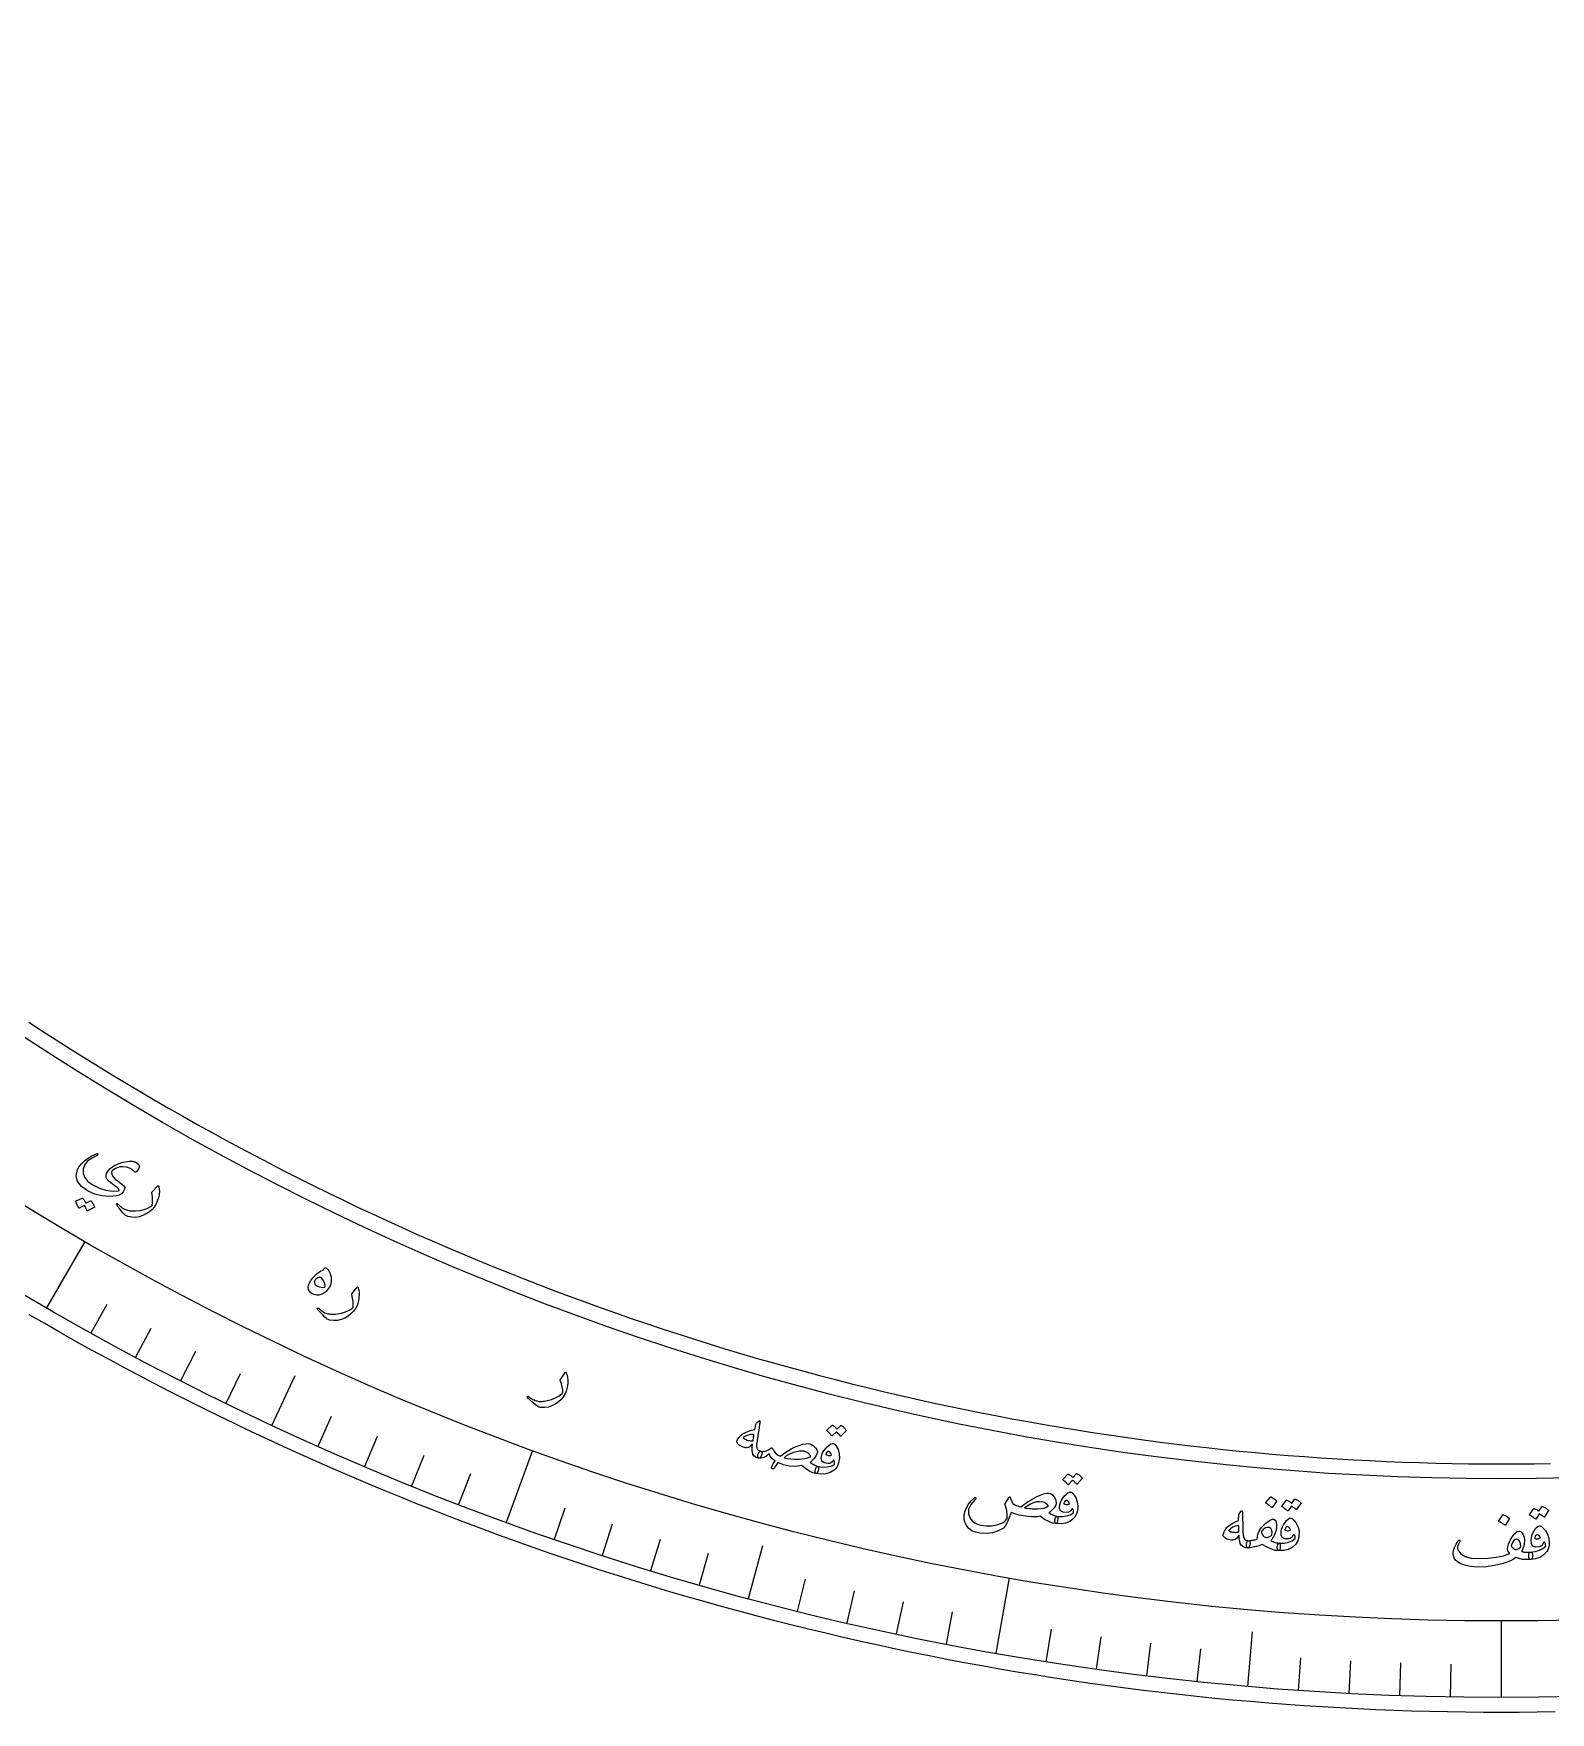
# Model space of a CAD drawing. Header units: millimetres. Extents: x -92 to 92, y -92 to 118.
# Drawn here: x -45.9 to 1.5, y -91.5 to -39 of the extents above; entities that cross this region are included whole.
import ezdxf

# ---------------------------------------------------------------- set-up
doc = ezdxf.new("R2010")
doc.units = ezdxf.units.MM
for name, color, linetype in [('CUT_INNER', 6, 'Continuous'), ('CUT_OUTER', 1, 'Continuous'), ('ENGRAVE', 7, 'Continuous'), ('ENGRAVE_FINE', 8, 'Continuous'), ('TEXT', 5, 'Continuous')]:
    doc.layers.add(name, color=color, linetype=linetype)

msp = doc.modelspace()

# ---------------------------------------------------------------- linework, layer by layer
at = {"layer": 'CUT_INNER'}
msp.add_lwpolyline([(-46.0857, -69.8968), (-45.656, -70.1783), (-45.2245, -70.4571), (-44.7913, -70.7333), (-44.3565, -71.0068), (-43.92, -71.2776), (-43.4818, -71.5457), (-43.042, -71.8112), (-42.6005, -72.0739), (-42.1575, -72.334), (-41.7129, -72.5913), (-41.2667, -72.8459), (-40.8189, -73.0977), (-40.3696, -73.3468), (-39.9188, -73.5931), (-39.4665, -73.8367), (-39.0127, -74.0774), (-38.5575, -74.3154), (-38.1007, -74.5506), (-37.6426, -74.783), (-37.183, -75.0125), (-36.722, -75.2393), (-36.2597, -75.4632), (-35.796, -75.6842), (-35.3309, -75.9025), (-34.8645, -76.1178), (-34.3968, -76.3303), (-33.9278, -76.5399), (-33.4575, -76.7467), (-32.986, -76.9505), (-32.5132, -77.1515), (-32.0392, -77.3495), (-31.564, -77.5446), (-31.0876, -77.7369), (-30.61, -77.9261), (-30.1313, -78.1125), (-29.6515, -78.2959), (-29.1705, -78.4764), (-28.6884, -78.6539), (-28.2053, -78.8284), (-27.721, -79), (-27.2358, -79.1686), (-26.7495, -79.3342), (-26.2622, -79.4969), (-25.7739, -79.6565), (-25.2847, -79.8132), (-24.7945, -79.9668), (-24.3034, -80.1174), (-23.8113, -80.2651), (-23.3184, -80.4096), (-22.8245, -80.5512), (-22.3299, -80.6897), (-21.8343, -80.8252), (-21.338, -80.9577), (-20.8408, -81.0871), (-20.3429, -81.2134), (-19.8442, -81.3367), (-19.3448, -81.457), (-18.8446, -81.5741), (-18.3437, -81.6882), (-17.8421, -81.7992), (-17.3399, -81.9072), (-16.837, -82.012), (-16.3334, -82.1138), (-15.8293, -82.2125), (-15.3246, -82.308), (-14.8192, -82.4005), (-14.3134, -82.4899), (-13.8069, -82.5762), (-13.3, -82.6593), (-12.7926, -82.7394), (-12.2846, -82.8163), (-11.7763, -82.8901), (-11.2674, -82.9608), (-10.7582, -83.0284), (-10.2485, -83.0929), (-9.7385, -83.1542), (-9.2281, -83.2124), (-8.7173, -83.2674), (-8.2062, -83.3194), (-7.6948, -83.3681), (-7.1832, -83.4138), (-6.6712, -83.4563), (-6.159, -83.4957), (-5.6466, -83.5319), (-5.1339, -83.5649), (-4.6211, -83.5949), (-4.1081, -83.6217), (-3.5949, -83.6453), (-3.0816, -83.6658), (-2.5682, -83.6831), (-2.0547, -83.6973), (-1.5411, -83.7083), (-1.0274, -83.7162), (-0.5137, -83.7209), (0, -83.7225), (0.5137, -83.7209), (1.0274, -83.7162), (1.5411, -83.7083)], dxfattribs=at)
at = {"layer": 'CUT_OUTER'}
msp.add_lwpolyline([(1.6842, -91.4845), (1.1228, -91.4931), (0.5614, -91.4983), (0, -91.5), (-0.5614, -91.4983), (-1.1228, -91.4931), (-1.6842, -91.4845), (-2.2455, -91.4724), (-2.8067, -91.4569), (-3.3679, -91.438), (-3.9289, -91.4156), (-4.4897, -91.3898), (-5.0504, -91.3605), (-5.6108, -91.3278), (-6.1711, -91.2917), (-6.7312, -91.2521), (-7.2909, -91.2091), (-7.8505, -91.1626), (-8.4097, -91.1127), (-8.9686, -91.0594), (-9.5271, -91.0027), (-10.0853, -90.9425), (-10.6432, -90.8789), (-11.2006, -90.8119), (-11.7576, -90.7414), (-12.3141, -90.6676), (-12.8702, -90.5903), (-13.4258, -90.5097), (-13.9809, -90.4256), (-14.5355, -90.3381), (-15.0896, -90.2472), (-15.643, -90.1529), (-16.1959, -90.0552), (-16.7481, -89.9542), (-17.2998, -89.8497), (-17.8508, -89.7419), (-18.4011, -89.6306), (-18.9507, -89.516), (-19.4996, -89.3981), (-20.0478, -89.2767), (-20.5952, -89.1521), (-21.1418, -89.024), (-21.6877, -88.8926), (-22.2327, -88.7579), (-22.7769, -88.6198), (-23.3202, -88.4783), (-23.8627, -88.3336), (-24.4042, -88.1855), (-24.9449, -88.0341), (-25.4846, -87.8794), (-26.0233, -87.7214), (-26.561, -87.56), (-27.0978, -87.3954), (-27.6335, -87.2275), (-28.1682, -87.0563), (-28.7019, -86.8818), (-29.2344, -86.7041), (-29.7659, -86.5231), (-30.2962, -86.3388), (-30.8254, -86.1513), (-31.3535, -85.9605), (-31.8803, -85.7665), (-32.406, -85.5693), (-32.9304, -85.3688), (-33.4536, -85.1652), (-33.9755, -84.9583), (-34.4962, -84.7482), (-35.0155, -84.535), (-35.5336, -84.3185), (-36.0503, -84.0989), (-36.5656, -83.8761), (-37.0796, -83.6502), (-37.5922, -83.4211), (-38.1033, -83.1889), (-38.613, -82.9535), (-39.1213, -82.715), (-39.6281, -82.4734), (-40.1334, -82.2287), (-40.6372, -81.9809), (-41.1394, -81.73), (-41.6401, -81.4761), (-42.1393, -81.219), (-42.6368, -80.9589), (-43.1328, -80.6958), (-43.6271, -80.4296), (-44.1198, -80.1604), (-44.6108, -79.8882), (-45.1002, -79.613), (-45.5878, -79.3347), (-46.0738, -79.0535)], dxfattribs=at)
at = {"layer": 'ENGRAVE'}
for points in [[(-45.5167, -78.8372), (-44.3189, -76.7627)], [(-38.4724, -82.5042), (-37.7492, -80.9535)], [(-31.1352, -85.5434), (-30.3159, -83.2924)], [(-23.5612, -87.9315), (-23.1183, -86.2787)], [(-15.8078, -89.6503), (-15.3918, -87.2913)], [(0, -91.0333), (0, -88.6379)], [(-7.9341, -90.6869), (-7.785, -88.9824)]]:
    msp.add_lwpolyline(points, dxfattribs=at)
for radius in [91.0333, 88.6379, 84.1891]:
    msp.add_circle((0, 0), radius, dxfattribs=at)
at = {"layer": 'ENGRAVE_FINE'}
for points in [[(-44.1338, -79.6196), (-43.6361, -78.7217)], [(-42.7376, -80.3777), (-42.2556, -79.4712)], [(-41.3283, -81.1113), (-40.8622, -80.1966)], [(-39.9064, -81.8202), (-39.4563, -80.8975)], [(-37.0266, -83.1631), (-36.609, -82.2252)], [(-35.5696, -83.7966), (-35.1684, -82.8516)], [(-34.1017, -84.4047), (-33.7171, -83.4528)], [(-32.6234, -84.987), (-32.2555, -84.0285)], [(-29.6376, -86.0737), (-29.3033, -85.103)], [(-28.1309, -86.5779), (-27.8136, -85.6015)], [(-26.6156, -87.0556), (-26.3154, -86.0739)], [(-25.0922, -87.5069), (-24.8092, -86.52)], [(-22.023, -88.3293), (-21.7746, -87.3331)], [(-20.478, -88.7002), (-20.2471, -87.6999)], [(-18.9269, -89.0441), (-18.7134, -88.0399)], [(-17.37, -89.3608), (-17.1741, -88.353)], [(-14.2408, -89.9126), (-14.0802, -88.8986)], [(-12.6694, -90.1474), (-12.5265, -89.1308)], [(-11.0942, -90.3548), (-10.9691, -89.3358)], [(-9.5156, -90.5347), (-9.4083, -89.5137)], [(-6.3502, -90.8116), (-6.2786, -89.7875)], [(-4.7643, -90.9086), (-4.7106, -89.8834)], [(-3.177, -90.9779), (-3.1412, -89.9519)], [(-1.5888, -91.0195), (-1.5708, -89.993)]]:
    msp.add_lwpolyline(points, dxfattribs=at)
at = {"layer": 'TEXT'}
for points in [[(-42.7928, -74.576), (-42.8506, -74.5108), (-42.9299, -74.4639), (-43.0307, -74.4351), (-43.1531, -74.4243), (-43.2391, -74.4317), (-43.3198, -74.4532), (-43.3952, -74.4889), (-43.4652, -74.5388), (-43.4761, -74.5506), (-43.4846, -74.5645), (-43.4907, -74.5806), (-43.4943, -74.5989), (-43.4866, -74.6666), (-43.4484, -74.7366), (-43.3794, -74.8089), (-43.2798, -74.8832), (-43.1806, -74.9553), (-43.1156, -75.0199), (-43.0847, -75.0769), (-43.088, -75.1265), (-43.1323, -75.2087), (-43.1898, -75.2717), (-43.2603, -75.3153), (-43.3439, -75.3395), (-43.5753, -75.3562), (-43.8007, -75.3362), (-44.0198, -75.2797), (-44.2325, -75.1867), (-44.4405, -75.0439), (-44.5641, -74.8835), (-44.6034, -74.7059), (-44.5585, -74.5114), (-44.508, -74.42), (-44.4369, -74.3306), (-44.3453, -74.243), (-44.2332, -74.1572), (-44.1989, -74.1351), (-44.1649, -74.1145), (-44.1311, -74.0951), (-44.0976, -74.0771), (-44.0641, -74.0604), (-44.0304, -74.0449), (-43.9966, -74.0306), (-43.9625, -74.0175), (-43.9461, -74.0135), (-43.9343, -74.0149), (-43.9272, -74.0217), (-43.9248, -74.034), (-43.9267, -74.0462), (-43.9316, -74.0567), (-43.9395, -74.0654), (-43.9505, -74.0723), (-44.1275, -74.1643), (-44.2594, -74.2637), (-44.346, -74.3707), (-44.3871, -74.4855), (-44.3866, -74.6325), (-44.3364, -74.7657), (-44.2365, -74.885), (-44.087, -74.9903), (-43.8762, -75.0925), (-43.6706, -75.1573), (-43.4704, -75.1848), (-43.2759, -75.1749), (-43.263, -75.172), (-43.2553, -75.1661), (-43.2529, -75.1572), (-43.2558, -75.1451), (-43.2775, -75.1135), (-43.3224, -75.0713), (-43.3906, -75.0187), (-43.4819, -74.9554), (-43.5724, -74.8869), (-43.6336, -74.8213), (-43.6656, -74.7585), (-43.6684, -74.6987), (-43.6516, -74.6402), (-43.624, -74.5846), (-43.5855, -74.5321), (-43.5361, -74.4826), (-43.4198, -74.3966), (-43.2899, -74.3307), (-43.1465, -74.2848), (-42.9895, -74.2588), (-42.9492, -74.2544), (-42.9114, -74.2522), (-42.876, -74.2523), (-42.8431, -74.2547), (-42.8126, -74.2592), (-42.7847, -74.2655), (-42.7593, -74.2737), (-42.7365, -74.2837), (-42.657, -74.3399), (-42.6266, -74.4065), (-42.6455, -74.4836), (-42.7136, -74.5712), (-42.7386, -74.591), (-42.7601, -74.5984), (-42.7782, -74.5934), (-42.7928, -74.576)], [(-42.0517, -75.0227), (-42.0482, -75.0194), (-42.0449, -75.017), (-42.0418, -75.0157), (-42.0388, -75.0153), (-42.0322, -75.0183), (-42.0261, -75.0253), (-42.0205, -75.0366), (-42.0154, -75.0519), (-42.0018, -75.1231), (-41.998, -75.1987), (-42.0039, -75.2787), (-42.0195, -75.3632), (-42.0435, -75.4502), (-42.074, -75.5321), (-42.1112, -75.6088), (-42.1551, -75.6803), (-42.2287, -75.7656), (-42.3132, -75.8397), (-42.4085, -75.9026), (-42.5147, -75.9543), (-42.628, -75.9914), (-42.7437, -76.0085), (-42.8615, -76.0054), (-42.9816, -75.9823), (-43.0118, -75.9727), (-43.0398, -75.9589), (-43.0653, -75.9409), (-43.0885, -75.9188), (-43.1385, -75.8619), (-43.1834, -75.81), (-43.223, -75.763), (-43.2574, -75.721), (-43.2864, -75.684), (-43.31, -75.6522), (-43.3282, -75.6255), (-43.3409, -75.6039), (-43.3429, -75.5983), (-43.3438, -75.5934), (-43.3436, -75.5891), (-43.3422, -75.5854), (-43.3393, -75.5814), (-43.3358, -75.5781), (-43.3315, -75.5755), (-43.3266, -75.5738), (-43.3213, -75.5733), (-43.316, -75.5747), (-43.3106, -75.578), (-43.3051, -75.5831), (-43.2726, -75.6153), (-43.2406, -75.6447), (-43.2093, -75.6714), (-43.1786, -75.6952), (-43.1483, -75.7164), (-43.1181, -75.7352), (-43.088, -75.7515), (-43.0579, -75.7654), (-43.0268, -75.7771), (-42.9933, -75.787), (-42.9575, -75.7951), (-42.9193, -75.8014), (-42.8788, -75.8057), (-42.8358, -75.8078), (-42.7903, -75.8079), (-42.7423, -75.8059), (-42.6026, -75.7909), (-42.474, -75.7615), (-42.3563, -75.7178), (-42.2496, -75.6598), (-42.2419, -75.6545), (-42.2353, -75.6473), (-42.2297, -75.6379), (-42.2252, -75.6265), (-42.2137, -75.5507), (-42.2117, -75.4603), (-42.2192, -75.3555), (-42.236, -75.2363), (-42.2358, -75.2294), (-42.2348, -75.2237), (-42.233, -75.2192), (-42.2304, -75.2159)], [(-44.1564, -75.4924), (-44.152, -75.4913), (-44.1471, -75.4919), (-44.1417, -75.4943), (-44.1359, -75.4985), (-44.1186, -75.5195), (-44.1025, -75.541), (-44.0876, -75.5628), (-44.0738, -75.5851), (-44.0611, -75.6081), (-44.0495, -75.6318), (-44.039, -75.6565), (-44.0295, -75.682), (-44.0287, -75.6886), (-44.0299, -75.6943), (-44.0333, -75.6992), (-44.0389, -75.7032), (-44.2447, -75.8084), (-44.2489, -75.8089), (-44.2533, -75.8063), (-44.2577, -75.8007), (-44.2623, -75.7921), (-44.2649, -75.7852), (-44.2696, -75.7749), (-44.2766, -75.7613), (-44.2857, -75.7444), (-44.2971, -75.7239), (-44.3108, -75.6997), (-44.3268, -75.6717), (-44.3452, -75.6399), (-44.5069, -75.72), (-44.5132, -75.7217), (-44.5188, -75.7197), (-44.5238, -75.714), (-44.5281, -75.7046), (-44.5318, -75.6965), (-44.5379, -75.684), (-44.5463, -75.6672), (-44.5571, -75.646), (-44.5705, -75.6203), (-44.5867, -75.5899), (-44.6059, -75.5548), (-44.628, -75.515), (-44.6295, -75.5096), (-44.6291, -75.5054), (-44.6267, -75.5024), (-44.6224, -75.5005), (-44.4177, -75.4043), (-44.4133, -75.4032), (-44.4084, -75.4038), (-44.4031, -75.4063), (-44.3972, -75.4104), (-44.382, -75.4275), (-44.3679, -75.4451), (-44.355, -75.4634), (-44.3431, -75.4823), (-44.3323, -75.5018), (-44.3225, -75.5216), (-44.3136, -75.5417), (-44.3056, -75.5622)], [(-36.8174, -77.5923), (-36.7933, -77.5926), (-36.7701, -77.6013), (-36.7478, -77.6184), (-36.7262, -77.644), (-36.6795, -77.7223), (-36.6464, -77.8019), (-36.6268, -77.8829), (-36.6209, -77.9652), (-36.6274, -78.045), (-36.6465, -78.1207), (-36.6781, -78.1923), (-36.7223, -78.2597), (-36.772, -78.3168), (-36.8255, -78.3632), (-36.883, -78.3989), (-36.9443, -78.4239), (-37.0069, -78.4378), (-37.0678, -78.4399), (-37.1272, -78.4304), (-37.185, -78.4092), (-37.255, -78.3697), (-37.3043, -78.3214), (-37.3331, -78.2644), (-37.3414, -78.1988), (-37.3315, -78.1285), (-37.3049, -78.0553), (-37.2615, -77.9791), (-37.2014, -77.8998), (-37.1286, -77.8226), (-37.0479, -77.7547), (-36.9594, -77.6962), (-36.8631, -77.6471), (-36.8594, -77.6444), (-36.855, -77.6389), (-36.8499, -77.6305), (-36.8442, -77.6192), (-36.8376, -77.6071), (-36.8309, -77.5986), (-36.8242, -77.5937), (-36.8174, -77.5923)], [(-36.833, -78.1935), (-36.8175, -78.186), (-36.8089, -78.1709), (-36.807, -78.1485), (-36.8118, -78.1186), (-36.838, -78.0348), (-36.8708, -77.9691), (-36.9103, -77.9214), (-36.9566, -77.8917), (-36.982, -77.8847), (-37.0096, -77.887), (-37.0395, -77.8985), (-37.0716, -77.9192), (-37.1013, -77.9438), (-37.1237, -77.9674), (-37.1388, -77.9898), (-37.1466, -78.011), (-37.1482, -78.0561), (-37.1331, -78.0961), (-37.1013, -78.1308), (-37.0528, -78.1604), (-36.9947, -78.1835), (-36.9387, -78.1967), (-36.8848, -78.2001), (-36.833, -78.1935)], [(-35.8119, -78.1938), (-35.8087, -78.1902), (-35.8055, -78.1875), (-35.8025, -78.1859), (-35.7996, -78.1853), (-35.7928, -78.1877), (-35.7862, -78.1943), (-35.7797, -78.205), (-35.7733, -78.2199), (-35.754, -78.2897), (-35.7441, -78.3648), (-35.7434, -78.445), (-35.7521, -78.5305), (-35.7689, -78.6192), (-35.7927, -78.7033), (-35.8235, -78.7827), (-35.8614, -78.8575), (-35.9279, -78.9485), (-36.0061, -79.0293), (-36.096, -79.0998), (-36.1976, -79.1599), (-36.3075, -79.2061), (-36.4214, -79.2325), (-36.5391, -79.2391), (-36.6606, -79.2257), (-36.6916, -79.2186), (-36.7205, -79.2072), (-36.7475, -79.1913), (-36.7723, -79.1711), (-36.8269, -79.1185), (-36.8758, -79.0704), (-36.9191, -79.0268), (-36.9568, -78.9877), (-36.9888, -78.9533), (-37.0149, -78.9234), (-37.0351, -78.8983), (-37.0495, -78.8778), (-37.052, -78.8724), (-37.0533, -78.8676), (-37.0534, -78.8633), (-37.0524, -78.8595), (-37.0498, -78.8553), (-37.0465, -78.8517), (-37.0425, -78.8488), (-37.0377, -78.8466), (-37.0325, -78.8457), (-37.0271, -78.8467), (-37.0214, -78.8495), (-37.0156, -78.8542), (-36.9805, -78.8836), (-36.9463, -78.9104), (-36.9129, -78.9344), (-36.8804, -78.9557), (-36.8485, -78.9744), (-36.8168, -78.9906), (-36.7854, -79.0044), (-36.7544, -79.0158), (-36.7224, -79.025), (-36.6882, -79.0321), (-36.6518, -79.0373), (-36.6133, -79.0404), (-36.5725, -79.0414), (-36.5295, -79.04), (-36.4842, -79.0364), (-36.4365, -79.0305), (-36.2985, -79.0042), (-36.1727, -78.9644), (-36.0589, -78.9113), (-35.9573, -78.8448), (-35.9501, -78.839), (-35.9441, -78.8312), (-35.9393, -78.8214), (-35.9357, -78.8097), (-35.9304, -78.7331), (-35.9358, -78.6429), (-35.9517, -78.5391), (-35.9782, -78.4216), (-35.9786, -78.4147), (-35.978, -78.409), (-35.9766, -78.4044), (-35.9743, -78.4008)], [(-29.3037, -80.8582), (-29.3008, -80.8544), (-29.2979, -80.8515), (-29.295, -80.8496), (-29.2921, -80.8488), (-29.2852, -80.8506), (-29.278, -80.8566), (-29.2707, -80.8668), (-29.2631, -80.8811), (-29.2382, -80.9491), (-29.2221, -81.0231), (-29.2149, -81.1031), (-29.2166, -81.189), (-29.2261, -81.2787), (-29.2429, -81.3644), (-29.2672, -81.4461), (-29.2988, -81.5238), (-29.3577, -81.6199), (-29.429, -81.7068), (-29.5128, -81.7844), (-29.6091, -81.8526), (-29.715, -81.9077), (-29.8263, -81.9433), (-29.9431, -81.9594), (-30.0653, -81.9561), (-30.0967, -81.9515), (-30.1265, -81.9425), (-30.1546, -81.9289), (-30.1811, -81.9108), (-30.2397, -81.8628), (-30.2924, -81.8189), (-30.3391, -81.7789), (-30.3799, -81.7431), (-30.4146, -81.7113), (-30.443, -81.6837), (-30.4653, -81.6603), (-30.4813, -81.6411), (-30.4842, -81.6359), (-30.4859, -81.6312), (-30.4864, -81.6269), (-30.4856, -81.6231), (-30.4834, -81.6186), (-30.4805, -81.6148), (-30.4767, -81.6116), (-30.4721, -81.609), (-30.4669, -81.6077), (-30.4614, -81.6082), (-30.4556, -81.6106), (-30.4494, -81.6148), (-30.412, -81.6413), (-30.3757, -81.6651), (-30.3405, -81.6863), (-30.3064, -81.7049), (-30.273, -81.7209), (-30.2401, -81.7345), (-30.2078, -81.7457), (-30.1759, -81.7545), (-30.1432, -81.761), (-30.1085, -81.7653), (-30.0719, -81.7675), (-30.0332, -81.7675), (-29.9925, -81.7651), (-29.9497, -81.7603), (-29.9049, -81.753), (-29.8579, -81.7431), (-29.7225, -81.7057), (-29.6003, -81.6558), (-29.4913, -81.5935), (-29.3955, -81.5189), (-29.3887, -81.5125), (-29.3833, -81.5043), (-29.3794, -81.4941), (-29.3767, -81.4822), (-29.3777, -81.4055), (-29.3905, -81.316), (-29.4149, -81.2138), (-29.4508, -81.0989), (-29.4518, -81.0921), (-29.4517, -81.0863), (-29.4507, -81.0816), (-29.4486, -81.0779)], [(-23.236, -82.3807), (-23.2173, -82.3694), (-23.2055, -82.3707), (-23.2005, -82.3848), (-23.2025, -82.4115), (-23.2051, -82.4272), (-23.2084, -82.449), (-23.2125, -82.4769), (-23.2173, -82.511), (-23.223, -82.5514), (-23.23, -82.5985), (-23.2381, -82.6522), (-23.2475, -82.7125), (-23.2566, -82.7718), (-23.2648, -82.8249), (-23.2721, -82.8718), (-23.2785, -82.9124), (-23.2839, -82.9467), (-23.2883, -82.9745), (-23.2916, -82.9957), (-23.294, -83.0104), (-23.3066, -83.1037), (-23.3079, -83.1786), (-23.2981, -83.235), (-23.2771, -83.2729), (-23.2596, -83.2903), (-23.2367, -83.3048), (-23.2083, -83.3165), (-23.1745, -83.3254), (-23.1555, -83.3342), (-23.1429, -83.3482), (-23.1367, -83.3673), (-23.137, -83.3917), (-23.1424, -83.4195), (-23.1509, -83.4469), (-23.1627, -83.4736), (-23.1777, -83.4999), (-23.1935, -83.5214), (-23.2085, -83.5365), (-23.2228, -83.5451), (-23.2362, -83.5473), (-23.301, -83.5286), (-23.3536, -83.5013), (-23.3941, -83.4654), (-23.4226, -83.4209), (-23.4404, -83.3622), (-23.4483, -83.2894), (-23.4461, -83.2024), (-23.4339, -83.1013), (-23.4854, -83.1504), (-23.534, -83.1867), (-23.5796, -83.2102), (-23.6224, -83.2209), (-23.6543, -83.22), (-23.6901, -83.2129), (-23.7299, -83.1997), (-23.7736, -83.1804), (-23.8185, -83.156), (-23.8552, -83.1318), (-23.8835, -83.108), (-23.9037, -83.0846), (-23.9179, -83.0587), (-23.9251, -83.0338), (-23.9252, -83.01), (-23.9183, -82.9872), (-23.9044, -82.9602), (-23.8856, -82.9314), (-23.8619, -82.9006), (-23.8333, -82.8678), (-23.8027, -82.8355), (-23.7768, -82.8102), (-23.7556, -82.7918), (-23.739, -82.7804), (-23.6535, -82.739), (-23.5629, -82.703), (-23.4673, -82.6723), (-23.3667, -82.647), (-23.3566, -82.5988), (-23.3473, -82.5574), (-23.339, -82.5227), (-23.3316, -82.4947), (-23.3236, -82.4717), (-23.3136, -82.4519), (-23.3015, -82.4354), (-23.2873, -82.4221)], [(-23.392, -82.802), (-23.4897, -82.8075), (-23.576, -82.8237), (-23.6508, -82.8507), (-23.7142, -82.8887), (-23.7195, -82.8948), (-23.7212, -82.9013), (-23.7193, -82.9082), (-23.7139, -82.9154), (-23.6913, -82.9337), (-23.6659, -82.9501), (-23.6375, -82.9644), (-23.6063, -82.9767), (-23.5721, -82.987), (-23.535, -82.9953), (-23.4951, -83.0015), (-23.4522, -83.0057), (-23.4453, -83.0055), (-23.4377, -83.0039), (-23.4293, -83.0007), (-23.4202, -82.9962), (-23.416, -82.9756), (-23.412, -82.954), (-23.4082, -82.9313), (-23.4045, -82.9075), (-23.4011, -82.8827), (-23.3979, -82.8569), (-23.3948, -82.83), (-23.392, -82.802)], [(-20.6752, -82.525), (-20.6713, -82.5227), (-20.6666, -82.5219), (-20.6609, -82.5226), (-20.6543, -82.5249), (-20.6325, -82.5401), (-20.6117, -82.556), (-20.5918, -82.5727), (-20.573, -82.5901), (-20.555, -82.6084), (-20.5378, -82.6278), (-20.5214, -82.6484), (-20.5057, -82.6701), (-20.5031, -82.6762), (-20.5028, -82.682), (-20.5047, -82.6877), (-20.5088, -82.6931), (-20.6736, -82.8525), (-20.6775, -82.8542), (-20.6822, -82.853), (-20.6879, -82.8489), (-20.6945, -82.842), (-20.6987, -82.8361), (-20.7059, -82.8276), (-20.7161, -82.8166), (-20.7291, -82.803), (-20.7453, -82.7867), (-20.7646, -82.7674), (-20.7871, -82.7452), (-20.8127, -82.72), (-20.943, -82.8429), (-20.9484, -82.8463), (-20.9542, -82.846), (-20.9604, -82.8419), (-20.9669, -82.8342), (-20.9726, -82.8275), (-20.9816, -82.8173), (-20.994, -82.8036), (-21.0097, -82.7864), (-21.0291, -82.7656), (-21.0525, -82.7412), (-21.0798, -82.7131), (-21.1111, -82.6813), (-21.114, -82.6766), (-21.1147, -82.6725), (-21.1133, -82.6689), (-21.1098, -82.6658), (-20.9436, -82.5154), (-20.9397, -82.513), (-20.935, -82.5123), (-20.9293, -82.5131), (-20.9227, -82.5154), (-20.9039, -82.5273), (-20.886, -82.5402), (-20.869, -82.554), (-20.8528, -82.5687), (-20.8375, -82.5842), (-20.823, -82.6003), (-20.8093, -82.617), (-20.7964, -82.6344)], [(-22.6482, -83.6795), (-22.6792, -83.7276), (-22.7043, -83.7684), (-22.7234, -83.8018), (-22.7364, -83.8279), (-22.7475, -83.849), (-22.7598, -83.8647), (-22.7733, -83.8751), (-22.788, -83.8802), (-22.8011, -83.8805), (-22.8129, -83.8781), (-22.8232, -83.8731), (-22.8322, -83.8656), (-22.8373, -83.8347), (-22.8216, -83.7849), (-22.785, -83.7163), (-22.7277, -83.6288), (-22.7614, -83.6067), (-22.7914, -83.5836), (-22.8178, -83.5595), (-22.8405, -83.5343), (-22.8608, -83.5073), (-22.8795, -83.4772), (-22.8968, -83.4443), (-22.9126, -83.4085), (-23.0026, -83.4786), (-23.0866, -83.5251), (-23.1645, -83.548), (-23.2362, -83.5473), (-23.2486, -83.5421), (-23.2578, -83.5314), (-23.2638, -83.5152), (-23.2667, -83.4937), (-23.2655, -83.4469), (-23.2576, -83.4059), (-23.2429, -83.3708), (-23.2216, -83.3415), (-23.2088, -83.3303), (-23.1967, -83.3239), (-23.1853, -83.3223), (-23.1745, -83.3254), (-23.1152, -83.3378), (-23.0437, -83.3265), (-22.9601, -83.2917), (-22.8644, -83.2333), (-22.8532, -83.2264), (-22.8431, -83.2232), (-22.8339, -83.2237), (-22.8258, -83.228), (-22.8213, -83.231), (-22.8171, -83.235), (-22.8131, -83.2399), (-22.8094, -83.2457), (-22.8057, -83.2522), (-22.8018, -83.2591), (-22.7976, -83.2663), (-22.7933, -83.274), (-22.7504, -83.3446), (-22.697, -83.4031), (-22.6328, -83.4495), (-22.558, -83.4838), (-22.4546, -83.3994), (-22.3435, -83.3229), (-22.2249, -83.2544), (-22.0986, -83.1936), (-21.9768, -83.1449), (-21.8681, -83.1103), (-21.7725, -83.0901), (-21.69, -83.0843), (-21.6394, -83.0917), (-21.5896, -83.111), (-21.5407, -83.1424), (-21.4925, -83.1858), (-21.4515, -83.2337), (-21.4224, -83.2818), (-21.4052, -83.3302), (-21.3999, -83.3787), (-21.4504, -83.4693), (-21.5051, -83.5492), (-21.5641, -83.6184), (-21.6273, -83.6769), (-21.5938, -83.6982), (-21.5611, -83.7181), (-21.5295, -83.7366), (-21.4988, -83.7536), (-21.4689, -83.769), (-21.4399, -83.7823), (-21.4116, -83.7935), (-21.3842, -83.8028), (-21.3751, -83.8092), (-21.3701, -83.8229), (-21.3693, -83.8437), (-21.3726, -83.8717), (-21.3862, -83.9414), (-21.4022, -83.9903), (-21.4205, -84.0185), (-21.4411, -84.0259), (-21.5438, -83.9982), (-21.6527, -83.9472), (-21.7678, -83.873), (-21.889, -83.7755), (-22.0894, -83.8019), (-22.2829, -83.7947), (-22.4693, -83.7539), (-22.6482, -83.6795)], [(-21.6244, -83.4715), (-21.7091, -83.376), (-21.8238, -83.3263), (-21.9687, -83.3225), (-22.144, -83.3643), (-22.2349, -83.3982), (-22.3164, -83.4369), (-22.3882, -83.4804), (-22.4505, -83.5287), (-22.3522, -83.5533), (-22.241, -83.5695), (-22.117, -83.5775), (-21.9802, -83.577), (-21.8901, -83.5692), (-21.8019, -83.5536), (-21.7157, -83.5301), (-21.6315, -83.4987), (-21.6234, -83.4941), (-21.6195, -83.488), (-21.6198, -83.4804), (-21.6244, -83.4715)], [(-20.899, -83.0836), (-20.8826, -83.0903), (-20.8657, -83.1025), (-20.8482, -83.1201), (-20.83, -83.1431), (-20.7594, -83.2705), (-20.7211, -83.4037), (-20.7153, -83.5426), (-20.7421, -83.6872), (-20.7681, -83.7595), (-20.7999, -83.8218), (-20.8375, -83.8741), (-20.8809, -83.9164), (-21.0071, -83.9945), (-21.1426, -84.0389), (-21.2873, -84.0494), (-21.4411, -84.0259), (-21.4553, -84.0185), (-21.4655, -84.0045), (-21.4717, -83.9839), (-21.4739, -83.9568), (-21.4736, -83.9422), (-21.4721, -83.9276), (-21.4694, -83.9129), (-21.4656, -83.8982), (-21.461, -83.8838), (-21.4561, -83.8702), (-21.4509, -83.8574), (-21.4454, -83.8452), (-21.4331, -83.8249), (-21.4188, -83.8111), (-21.4025, -83.8037), (-21.3842, -83.8028), (-21.2334, -83.8203), (-21.0977, -83.816), (-20.9772, -83.7898), (-20.8718, -83.742), (-20.8673, -83.706), (-20.8655, -83.677), (-20.8664, -83.6548), (-20.87, -83.6396), (-20.8755, -83.6258), (-20.8813, -83.6163), (-20.8876, -83.6109), (-20.8942, -83.6098), (-20.8991, -83.6102), (-20.9032, -83.6115), (-20.9065, -83.6136), (-20.9091, -83.6166), (-20.9452, -83.6597), (-20.9842, -83.6901), (-21.026, -83.708), (-21.0706, -83.7133), (-21.191, -83.6926), (-21.264, -83.6399), (-21.2895, -83.5554), (-21.2676, -83.439), (-21.241, -83.3758), (-21.2038, -83.3126), (-21.1562, -83.2495), (-21.0981, -83.1864), (-21.0405, -83.134), (-20.9882, -83.0994), (-20.941, -83.0826), (-20.899, -83.0836)], [(-21.048, -83.331), (-21.0743, -83.3318), (-21.0983, -83.3454), (-21.12, -83.3717), (-21.1393, -83.4109), (-21.1408, -83.4174), (-21.1415, -83.4222), (-21.1414, -83.4252), (-21.1406, -83.4264), (-21.1172, -83.4388), (-21.0928, -83.4484), (-21.0674, -83.4553), (-21.0409, -83.4595), (-21.017, -83.4604), (-20.9965, -83.4582), (-20.9795, -83.4527), (-20.9659, -83.4441), (-20.9838, -83.3972), (-21.0034, -83.3627), (-21.0248, -83.3407), (-21.048, -83.331)], [(-13.3042, -84.0288), (-13.3006, -84.0261), (-13.296, -84.0249), (-13.2902, -84.0252), (-13.2835, -84.0269), (-13.2604, -84.0401), (-13.2383, -84.0541), (-13.217, -84.0689), (-13.1967, -84.0846), (-13.1772, -84.1012), (-13.1583, -84.1191), (-13.1401, -84.1381), (-13.1226, -84.1583), (-13.1195, -84.1642), (-13.1187, -84.17), (-13.12, -84.1757), (-13.1236, -84.1815), (-13.2738, -84.3548), (-13.2774, -84.3568), (-13.2823, -84.3561), (-13.2883, -84.3525), (-13.2955, -84.3462), (-13.3002, -84.3407), (-13.3081, -84.3329), (-13.3192, -84.3228), (-13.3334, -84.3104), (-13.351, -84.2956), (-13.3719, -84.2781), (-13.3963, -84.258), (-13.424, -84.2352), (-13.5429, -84.3691), (-13.5481, -84.3729), (-13.5539, -84.3731), (-13.5604, -84.3697), (-13.5676, -84.3625), (-13.5738, -84.3563), (-13.5837, -84.347), (-13.5972, -84.3344), (-13.6144, -84.3187), (-13.6356, -84.2997), (-13.661, -84.2774), (-13.6907, -84.2519), (-13.7247, -84.223), (-13.7279, -84.2186), (-13.729, -84.2145), (-13.728, -84.2108), (-13.7247, -84.2075), (-13.5725, -84.0429), (-13.5688, -84.0402), (-13.5642, -84.0391), (-13.5584, -84.0393), (-13.5517, -84.0411), (-13.5319, -84.0513), (-13.5129, -84.0625), (-13.4947, -84.0748), (-13.4774, -84.088), (-13.4607, -84.1021), (-13.4449, -84.1169), (-13.4297, -84.1323), (-13.4153, -84.1485)], [(-14.811, -85.3741), (-14.9566, -85.3531), (-15.0939, -85.3239), (-15.2228, -85.2865), (-15.3434, -85.241), (-15.4096, -85.4303), (-15.4718, -85.5754), (-15.5301, -85.6763), (-15.5844, -85.7331), (-15.7478, -85.8202), (-15.9244, -85.8756), (-16.1143, -85.8993), (-16.3171, -85.8911), (-16.4561, -85.8633), (-16.5729, -85.8134), (-16.6676, -85.7416), (-16.7401, -85.648), (-16.7884, -85.5443), (-16.8126, -85.4395), (-16.8127, -85.3335), (-16.789, -85.2263), (-16.7375, -85.0953), (-16.6716, -84.9795), (-16.5916, -84.8788), (-16.4973, -84.7932), (-16.4855, -84.7844), (-16.475, -84.7793), (-16.4659, -84.7778), (-16.4582, -84.78), (-16.4511, -84.7846), (-16.4464, -84.7901), (-16.4442, -84.7964), (-16.4445, -84.8035), (-16.4467, -84.811), (-16.4506, -84.8186), (-16.4562, -84.8261), (-16.4634, -84.8337), (-16.6062, -84.9887), (-16.6787, -85.1424), (-16.6805, -85.2949), (-16.6112, -85.4463), (-16.5523, -85.5159), (-16.4801, -85.5713), (-16.3945, -85.6127), (-16.2957, -85.6399), (-16.1228, -85.661), (-15.955, -85.6578), (-15.7924, -85.6302), (-15.635, -85.5783), (-15.5886, -85.554), (-15.5463, -85.5235), (-15.5082, -85.4867), (-15.4742, -85.4436), (-15.4699, -85.4373), (-15.467, -85.4293), (-15.4654, -85.4199), (-15.4652, -85.4088), (-15.4634, -85.2985), (-15.4731, -85.1961), (-15.4942, -85.1017), (-15.5269, -85.0153), (-15.5328, -85.0005), (-15.5355, -84.9877), (-15.535, -84.9767), (-15.5312, -84.9677), (-15.4155, -84.7755), (-15.4072, -84.7656), (-15.3995, -84.7589), (-15.3924, -84.7553), (-15.3858, -84.7549), (-15.381, -84.7569), (-15.3765, -84.7611), (-15.3725, -84.7675), (-15.3689, -84.7761), (-15.3044, -84.9516), (-15.2856, -84.9673), (-15.2627, -84.9825), (-15.2357, -84.9971), (-15.2044, -85.0112), (-15.1692, -85.0249), (-15.1303, -85.0387), (-15.0876, -85.0524), (-15.0411, -85.0662), (-14.9847, -85.0234), (-14.927, -84.9817), (-14.8682, -84.9412), (-14.8082, -84.9018), (-14.747, -84.8636), (-14.6845, -84.8266), (-14.6209, -84.7907), (-14.5561, -84.7559), (-14.4335, -84.6973), (-14.3274, -84.6586), (-14.2377, -84.6397), (-14.1642, -84.6406), (-14.1187, -84.6529), (-14.0775, -84.6739), (-14.0406, -84.7035), (-14.008, -84.7418), (-13.9794, -84.7868), (-13.9566, -84.8333), (-13.9394, -84.8815), (-13.9281, -84.9314), (-13.9275, -84.9409), (-13.928, -84.9508), (-13.9296, -84.9613), (-13.9322, -84.9722), (-13.9576, -85.0332), (-13.9987, -85.0974), (-14.0557, -85.1648), (-14.1286, -85.2355), (-14.1384, -85.2423), (-14.1469, -85.248), (-14.1544, -85.2526), (-14.1606, -85.2561), (-14.1242, -85.2757), (-14.0888, -85.2936), (-14.0545, -85.3099), (-14.0211, -85.3245), (-13.9888, -85.3374), (-13.9574, -85.3483), (-13.927, -85.3572), (-13.8976, -85.3642), (-13.888, -85.3698), (-13.8818, -85.383), (-13.8792, -85.4036), (-13.88, -85.4319), (-13.8874, -85.5024), (-13.899, -85.5526), (-13.9147, -85.5823), (-13.9346, -85.5915), (-14.0453, -85.5729), (-14.1654, -85.5283), (-14.2948, -85.4577), (-14.4332, -85.3609), (-14.5205, -85.3743), (-14.6126, -85.381), (-14.7094, -85.3809), (-14.811, -85.3741)], [(-14.3476, -84.916), (-14.4524, -84.9063), (-14.5527, -84.9136), (-14.6484, -84.9377), (-14.7398, -84.9787), (-14.9268, -85.0967), (-14.882, -85.105), (-14.8357, -85.112), (-14.7879, -85.1176), (-14.7386, -85.1217), (-14.6873, -85.1246), (-14.634, -85.1261), (-14.5784, -85.1264), (-14.5207, -85.1254), (-14.4101, -85.1183), (-14.3156, -85.1031), (-14.2374, -85.0799), (-14.1755, -85.0487), (-14.2111, -84.9973), (-14.2517, -84.9581), (-14.2972, -84.931), (-14.3476, -84.916)], [(-13.4778, -84.6049), (-13.461, -84.6102), (-13.443, -84.6208), (-13.424, -84.6368), (-13.4039, -84.6581), (-13.3223, -84.7788), (-13.2724, -84.9081), (-13.2544, -85.0459), (-13.2683, -85.1923), (-13.2878, -85.2667), (-13.314, -85.3315), (-13.3468, -85.387), (-13.3863, -85.4329), (-13.505, -85.5219), (-13.6361, -85.578), (-13.7793, -85.6013), (-13.9346, -85.5915), (-13.9494, -85.5854), (-13.9608, -85.5723), (-13.9688, -85.5524), (-13.9734, -85.5255), (-13.9743, -85.511), (-13.9741, -85.4963), (-13.9728, -85.4814), (-13.9702, -85.4664), (-13.9669, -85.4517), (-13.9633, -85.4377), (-13.9592, -85.4245), (-13.9548, -85.4119), (-13.9443, -85.3906), (-13.9313, -85.3755), (-13.9157, -85.3667), (-13.8976, -85.3642), (-13.7459, -85.3683), (-13.6111, -85.352), (-13.4933, -85.3153), (-13.3926, -85.2584), (-13.3913, -85.2221), (-13.3921, -85.193), (-13.3949, -85.1711), (-13.3999, -85.1562), (-13.4065, -85.143), (-13.4132, -85.134), (-13.4199, -85.1292), (-13.4266, -85.1287), (-13.4314, -85.1295), (-13.4354, -85.1312), (-13.4385, -85.1336), (-13.4408, -85.1368), (-13.473, -85.1829), (-13.5092, -85.2167), (-13.5492, -85.2382), (-13.5931, -85.2474), (-13.7149, -85.2374), (-13.7923, -85.1914), (-13.8252, -85.1094), (-13.8136, -84.9915), (-13.7927, -84.9262), (-13.7613, -84.86), (-13.7194, -84.7929), (-13.6671, -84.7249), (-13.6144, -84.6676), (-13.5653, -84.6285), (-13.5198, -84.6076), (-13.4778, -84.6049)], [(-13.6044, -84.8646), (-13.6306, -84.8677), (-13.6533, -84.8833), (-13.6725, -84.9115), (-13.6883, -84.9522), (-13.6892, -84.9589), (-13.6895, -84.9637), (-13.6891, -84.9666), (-13.6882, -84.9678), (-13.6638, -84.978), (-13.6386, -84.9855), (-13.6127, -84.9901), (-13.586, -84.9919), (-13.5621, -84.9907), (-13.5419, -84.9867), (-13.5254, -84.9797), (-13.5127, -84.9699), (-13.5346, -84.9248), (-13.5572, -84.8922), (-13.5804, -84.8722), (-13.6044, -84.8646)], [(-7.2281, -84.7602), (-7.2246, -84.7573), (-7.2201, -84.7557), (-7.2144, -84.7556), (-7.2075, -84.7568), (-7.1603, -84.781), (-7.1163, -84.8094), (-7.0755, -84.8421), (-7.0378, -84.8789), (-7.0343, -84.8843), (-7.033, -84.8896), (-7.0339, -84.8946), (-7.037, -84.8995), (-7.1717, -85.0834), (-7.1765, -85.0877), (-7.1823, -85.0883), (-7.189, -85.0853), (-7.1967, -85.0787), (-7.2034, -85.073), (-7.214, -85.0644), (-7.2284, -85.0529), (-7.2467, -85.0385), (-7.2692, -85.0212), (-7.2962, -85.0009), (-7.3277, -84.9776), (-7.3637, -84.9514), (-7.3684, -84.9472), (-7.3706, -84.9431), (-7.3703, -84.9393), (-7.3674, -84.9357)], [(-6.4638, -84.8296), (-6.4604, -84.8266), (-6.4558, -84.8251), (-6.4501, -84.8248), (-6.4432, -84.826), (-6.4192, -84.8373), (-6.396, -84.8495), (-6.3736, -84.8625), (-6.3521, -84.8765), (-6.3313, -84.8915), (-6.3111, -84.9078), (-6.2914, -84.9253), (-6.2722, -84.944), (-6.2687, -84.9496), (-6.2674, -84.9553), (-6.2683, -84.9612), (-6.2714, -84.9672), (-6.407, -85.1521), (-6.4105, -85.1544), (-6.4154, -85.154), (-6.4217, -85.151), (-6.4294, -85.1453), (-6.4346, -85.1402), (-6.4431, -85.133), (-6.4549, -85.1239), (-6.4701, -85.1127), (-6.4888, -85.0993), (-6.5111, -85.0836), (-6.537, -85.0655), (-6.5665, -85.045), (-6.6742, -85.1881), (-6.679, -85.1923), (-6.6847, -85.193), (-6.6915, -85.1901), (-6.6992, -85.1835), (-6.706, -85.1779), (-6.7166, -85.1693), (-6.7311, -85.1579), (-6.7495, -85.1436), (-6.7721, -85.1264), (-6.7993, -85.1063), (-6.8309, -85.0832), (-6.8671, -85.0572), (-6.8707, -85.053), (-6.8722, -85.0491), (-6.8714, -85.0453), (-6.8684, -85.0417), (-6.73, -84.8654), (-6.7266, -84.8624), (-6.722, -84.8608), (-6.7163, -84.8607), (-6.7094, -84.8618), (-6.6889, -84.8704), (-6.669, -84.8801), (-6.6499, -84.8908), (-6.6315, -84.9026), (-6.6138, -84.9153), (-6.5968, -84.9287), (-6.5805, -84.9429), (-6.5648, -84.9579)], [(1.2672, -85.066), (1.2703, -85.0628), (1.2747, -85.0608), (1.2804, -85.0601), (1.2873, -85.0606), (1.3123, -85.0697), (1.3365, -85.0797), (1.36, -85.0907), (1.3827, -85.1026), (1.4048, -85.1157), (1.4264, -85.1301), (1.4476, -85.1457), (1.4683, -85.1626), (1.4724, -85.1678), (1.4742, -85.1734), (1.4738, -85.1793), (1.4713, -85.1856), (1.353, -85.3821), (1.3497, -85.3847), (1.3448, -85.3848), (1.3383, -85.3823), (1.3301, -85.3773), (1.3245, -85.3727), (1.3154, -85.3664), (1.3028, -85.3583), (1.2866, -85.3486), (1.2668, -85.3369), (1.2432, -85.3233), (1.2157, -85.3076), (1.1845, -85.2899), (1.0902, -85.4421), (1.0859, -85.4468), (1.0802, -85.448), (1.0732, -85.4457), (1.0649, -85.4399), (1.0577, -85.4349), (1.0463, -85.4273), (1.0308, -85.4173), (1.0112, -85.4047), (0.9871, -85.3897), (0.9582, -85.3721), (0.9246, -85.352), (0.8862, -85.3293), (0.8822, -85.3255), (0.8804, -85.3217), (0.8809, -85.3179), (0.8835, -85.314), (1.0054, -85.1258), (1.0085, -85.1226), (1.0129, -85.1206), (1.0186, -85.1199), (1.0255, -85.1205), (1.0467, -85.1272), (1.0674, -85.135), (1.0874, -85.144), (1.1068, -85.154), (1.1256, -85.1651), (1.1437, -85.1769), (1.1613, -85.1895), (1.1782, -85.203)], [(-8.143, -85.2068), (-8.1266, -85.1922), (-8.1147, -85.1915), (-8.1074, -85.2044), (-8.1045, -85.231), (-8.1042, -85.2469), (-8.1036, -85.269), (-8.1026, -85.2972), (-8.1013, -85.3315), (-8.0997, -85.3723), (-8.0981, -85.4199), (-8.0966, -85.4742), (-8.095, -85.5352), (-8.0934, -85.5952), (-8.092, -85.6489), (-8.0908, -85.6963), (-8.0898, -85.7375), (-8.0889, -85.7722), (-8.0883, -85.8003), (-8.0878, -85.8218), (-8.0875, -85.8367), (-8.0832, -85.9307), (-8.0712, -86.0046), (-8.0514, -86.0584), (-8.024, -86.0919), (-8.0037, -86.1059), (-7.9785, -86.1161), (-7.9485, -86.1225), (-7.9137, -86.1253), (-7.8934, -86.1305), (-7.8785, -86.142), (-7.869, -86.1597), (-7.8649, -86.1837), (-7.8652, -86.2121), (-7.8688, -86.2405), (-7.8756, -86.269), (-7.8856, -86.2974), (-7.8973, -86.3214), (-7.9094, -86.339), (-7.9219, -86.35), (-7.9347, -86.3546), (-8.0018, -86.3478), (-8.0585, -86.3303), (-8.1048, -86.3022), (-8.1407, -86.2635), (-8.1688, -86.2089), (-8.1895, -86.1387), (-8.2029, -86.0527), (-8.209, -85.9511), (-8.2509, -86.0086), (-8.2922, -86.053), (-8.3329, -86.0843), (-8.373, -86.1024), (-8.4046, -86.1072), (-8.4411, -86.1067), (-8.4826, -86.1008), (-8.5291, -86.0896), (-8.5776, -86.0736), (-8.618, -86.0564), (-8.6501, -86.038), (-8.6741, -86.0186), (-8.6928, -85.9956), (-8.7043, -85.9724), (-8.7087, -85.949), (-8.7059, -85.9253), (-8.697, -85.8963), (-8.6837, -85.8646), (-8.6659, -85.83), (-8.6436, -85.7927), (-8.6193, -85.7555), (-8.5984, -85.7259), (-8.5808, -85.704), (-8.5665, -85.6899), (-8.4897, -85.6339), (-8.407, -85.5823), (-8.3185, -85.535), (-8.224, -85.4921), (-8.2226, -85.4429), (-8.221, -85.4004), (-8.219, -85.3648), (-8.2167, -85.3359), (-8.2129, -85.3119), (-8.2066, -85.2906), (-8.1976, -85.2722), (-8.1861, -85.2566)], [(-7.1287, -85.4517), (-7.1251, -85.4521), (-7.1217, -85.4526), (-7.1188, -85.4532), (-7.1161, -85.454), (-7.1136, -85.4549), (-7.1112, -85.456), (-7.1087, -85.4573), (-7.1063, -85.4587), (-7.0805, -85.4841), (-7.0607, -85.517), (-7.0469, -85.5575), (-7.0392, -85.6055), (-7.0374, -85.7017), (-7.049, -85.794), (-7.074, -85.8823), (-7.1126, -85.9666), (-7.1235, -85.9862), (-7.1351, -86.0058), (-7.1473, -86.0253), (-7.1602, -86.0448), (-7.1737, -86.0642), (-7.1878, -86.0836), (-7.2026, -86.1029), (-7.2181, -86.1222), (-7.1802, -86.1387), (-7.1435, -86.1537), (-7.1079, -86.1672), (-7.0735, -86.1791), (-7.0402, -86.1893), (-7.0081, -86.1976), (-6.9771, -86.204), (-6.9472, -86.2086), (-6.936, -86.2135), (-6.928, -86.2262), (-6.9232, -86.2466), (-6.9216, -86.2748), (-6.9234, -86.3458), (-6.9314, -86.3967), (-6.9455, -86.4275), (-6.9657, -86.4382), (-7.0756, -86.4286), (-7.1982, -86.3934), (-7.3334, -86.3326), (-7.4811, -86.2461), (-7.5349, -86.2658), (-7.5948, -86.285), (-7.6607, -86.3036), (-7.7329, -86.3215), (-7.8048, -86.3375), (-7.8625, -86.3484), (-7.9058, -86.3541), (-7.9347, -86.3546), (-7.9488, -86.3498), (-7.9604, -86.3381), (-7.9693, -86.3196), (-7.9757, -86.2943), (-7.9777, -86.28), (-7.9785, -86.2658), (-7.9783, -86.2517), (-7.9769, -86.2377), (-7.9747, -86.2237), (-7.9721, -86.2098), (-7.9689, -86.196), (-7.9653, -86.1822), (-7.9553, -86.1571), (-7.9433, -86.1392), (-7.9294, -86.1286), (-7.9137, -86.1253), (-7.8765, -86.122), (-7.8402, -86.1182), (-7.8049, -86.1138), (-7.7705, -86.1088), (-7.7366, -86.1032), (-7.7031, -86.0971), (-7.6698, -86.0906), (-7.6369, -86.0835), (-7.6366, -86.0258), (-7.6278, -85.9667), (-7.6105, -85.9061), (-7.5848, -85.844), (-7.5581, -85.7945), (-7.5278, -85.7469), (-7.4941, -85.7012), (-7.4569, -85.6574), (-7.4159, -85.6155), (-7.3708, -85.5756), (-7.3216, -85.5376), (-7.2683, -85.5016), (-7.2272, -85.4781), (-7.1902, -85.4619), (-7.1574, -85.4531), (-7.1287, -85.4517)], [(-6.5902, -85.4179), (-6.573, -85.4218), (-6.5542, -85.4309), (-6.534, -85.4453), (-6.5122, -85.4649), (-6.4211, -85.5787), (-6.3609, -85.7034), (-6.3318, -85.8393), (-6.3338, -85.9864), (-6.3473, -86.0621), (-6.3681, -86.1289), (-6.3963, -86.1868), (-6.432, -86.2358), (-6.5431, -86.3341), (-6.6692, -86.4006), (-6.8101, -86.4353), (-6.9657, -86.4382), (-6.9809, -86.4333), (-6.9934, -86.4212), (-7.0029, -86.402), (-7.0097, -86.3756), (-7.0118, -86.3611), (-7.0128, -86.3464), (-7.0126, -86.3315), (-7.0113, -86.3164), (-7.0092, -86.3015), (-7.0067, -86.2872), (-7.0037, -86.2737), (-7.0003, -86.2608), (-6.9916, -86.2387), (-6.9799, -86.2227), (-6.9651, -86.2126), (-6.9472, -86.2086), (-6.7956, -86.2005), (-6.6626, -86.1733), (-6.5482, -86.1272), (-6.4524, -86.0623), (-6.454, -86.0261), (-6.4571, -85.9971), (-6.4618, -85.9755), (-6.4679, -85.961), (-6.4756, -85.9484), (-6.483, -85.94), (-6.49, -85.9358), (-6.4968, -85.9358), (-6.5015, -85.937), (-6.5053, -85.939), (-6.5083, -85.9416), (-6.5103, -85.945), (-6.5387, -85.9935), (-6.5719, -86.0301), (-6.6101, -86.0548), (-6.6531, -86.0675), (-6.7753, -86.0675), (-6.8562, -86.0279), (-6.8956, -85.9488), (-6.8936, -85.8304), (-6.878, -85.7636), (-6.8521, -85.6951), (-6.8158, -85.6248), (-6.7692, -85.5528), (-6.7212, -85.4914), (-6.6754, -85.4485), (-6.6318, -85.424), (-6.5902, -85.4179)], [(0.0456, -85.3186), (0.0487, -85.3154), (0.0532, -85.3135), (0.0589, -85.3128), (0.0658, -85.3135), (0.1151, -85.3336), (0.1615, -85.3581), (0.2051, -85.3871), (0.2459, -85.4206), (0.2498, -85.4257), (0.2516, -85.4308), (0.2511, -85.4359), (0.2485, -85.4411), (0.1296, -85.6358), (0.1252, -85.6405), (0.1194, -85.6416), (0.1124, -85.6392), (0.1042, -85.6333), (0.097, -85.6282), (0.0857, -85.6205), (0.0703, -85.6103), (0.0508, -85.5975), (0.0268, -85.5822), (-0.0019, -85.5643), (-0.0354, -85.5438), (-0.0736, -85.5207), (-0.0787, -85.5169), (-0.0812, -85.513), (-0.0812, -85.5092), (-0.0787, -85.5054)], [(-8.2212, -85.6491), (-8.3164, -85.6719), (-8.3984, -85.7033), (-8.4671, -85.7433), (-8.5227, -85.792), (-8.5268, -85.799), (-8.5273, -85.8057), (-8.5242, -85.8121), (-8.5176, -85.8182), (-8.4922, -85.8322), (-8.4642, -85.8437), (-8.4337, -85.8528), (-8.4008, -85.8593), (-8.3653, -85.8633), (-8.3274, -85.8648), (-8.2869, -85.8638), (-8.244, -85.8603), (-8.2373, -85.8589), (-8.2301, -85.8559), (-8.2224, -85.8513), (-8.2143, -85.8452), (-8.2138, -85.8242), (-8.2137, -85.8022), (-8.214, -85.7792), (-8.2147, -85.7552), (-8.2157, -85.7302), (-8.2172, -85.7042), (-8.219, -85.6772), (-8.2212, -85.6491)], [(-7.2657, -85.7124), (-7.3256, -85.7106), (-7.3843, -85.7286), (-7.4419, -85.7661), (-7.4983, -85.8233), (-7.5088, -85.843), (-7.5093, -85.8686), (-7.4997, -85.9003), (-7.4801, -85.938), (-7.4528, -85.974), (-7.4232, -86.0007), (-7.3911, -86.0179), (-7.3565, -86.0257), (-7.3177, -86.0227), (-7.2753, -86.0075), (-7.2293, -85.9801), (-7.1797, -85.9405), (-7.1763, -85.8547), (-7.1894, -85.7881), (-7.2193, -85.7407), (-7.2657, -85.7124)], [(-6.6953, -85.6869), (-6.7212, -85.6921), (-6.7425, -85.7096), (-6.7594, -85.7392), (-6.7719, -85.781), (-6.7722, -85.7878), (-6.7721, -85.7926), (-6.7716, -85.7955), (-6.7705, -85.7965), (-6.7454, -85.8048), (-6.7197, -85.8102), (-6.6935, -85.8127), (-6.6667, -85.8124), (-6.6429, -85.8092), (-6.6231, -85.8036), (-6.6073, -85.7953), (-6.5954, -85.7845), (-6.6209, -85.7413), (-6.646, -85.7107), (-6.6708, -85.6925), (-6.6953, -85.6869)], [(0.3445, -85.9961), (0.4223, -85.8967), (0.4935, -85.8399), (0.5582, -85.8255), (0.6165, -85.8538), (0.6744, -85.9252), (0.7096, -86.0149), (0.7219, -86.1231), (0.7115, -86.2497), (0.707, -86.2732), (0.701, -86.2975), (0.6934, -86.3226), (0.6841, -86.3485), (0.6734, -86.3752), (0.6615, -86.4027), (0.6482, -86.431), (0.6337, -86.4602), (0.6594, -86.4683), (0.6877, -86.4751), (0.7185, -86.4806), (0.7519, -86.4848), (0.788, -86.4874), (0.827, -86.488), (0.8689, -86.4866), (0.9136, -86.4833), (0.9247, -86.4828), (0.9348, -86.4843), (0.944, -86.4877), (0.9522, -86.4931), (0.9624, -86.5029), (0.9698, -86.5172), (0.9743, -86.536), (0.9761, -86.5593), (0.9729, -86.6246), (0.9619, -86.6721), (0.9429, -86.7018), (0.916, -86.7136), (0.7848, -86.7185), (0.6664, -86.7101), (0.5608, -86.6883), (0.468, -86.6532), (0.3838, -86.7043), (0.2877, -86.7518), (0.1795, -86.7958), (0.0593, -86.8361), (-0.2124, -86.9035), (-0.476, -86.9416), (-0.7311, -86.9506), (-0.9777, -86.9304), (-1.0968, -86.9071), (-1.202, -86.8758), (-1.2931, -86.8366), (-1.3702, -86.7895), (-1.4312, -86.7338), (-1.4744, -86.6713), (-1.4997, -86.6021), (-1.5073, -86.5261), (-1.504, -86.484), (-1.4958, -86.4396), (-1.4826, -86.3929), (-1.4644, -86.3439), (-1.4415, -86.2923), (-1.4143, -86.2382), (-1.3827, -86.1813), (-1.3468, -86.1218), (-1.3403, -86.1152), (-1.3339, -86.1105), (-1.3275, -86.1077), (-1.3211, -86.1069), (-1.3118, -86.1078), (-1.3045, -86.1103), (-1.2991, -86.1144), (-1.2957, -86.1201), (-1.2931, -86.1279), (-1.2927, -86.1361), (-1.2946, -86.1446), (-1.2988, -86.1533), (-1.3421, -86.2363), (-1.367, -86.3077), (-1.3736, -86.3676), (-1.3617, -86.4159), (-1.2676, -86.5345), (-1.1271, -86.6189), (-0.9403, -86.6691), (-0.7074, -86.6848), (-0.4227, -86.6731), (-0.1658, -86.6434), (0.0633, -86.596), (0.2645, -86.5312), (0.2258, -86.4918), (0.2026, -86.4424), (0.1948, -86.3831), (0.2023, -86.3138), (0.2226, -86.2364), (0.2531, -86.1576), (0.2937, -86.0775), (0.3445, -85.9961)], [(0.4853, -86.0798), (0.4351, -86.0874), (0.3891, -86.1225), (0.3473, -86.1851), (0.3098, -86.2751), (0.3129, -86.2853), (0.3172, -86.2956), (0.3226, -86.3058), (0.3291, -86.316), (0.3364, -86.326), (0.3442, -86.3358), (0.3525, -86.3452), (0.3613, -86.3543), (0.3783, -86.3695), (0.396, -86.3822), (0.4143, -86.3924), (0.4333, -86.4), (0.4527, -86.4036), (0.4749, -86.4017), (0.5001, -86.3943), (0.528, -86.3815), (0.556, -86.3659), (0.5784, -86.3499), (0.5955, -86.3336), (0.607, -86.317), (0.5959, -86.2168), (0.5719, -86.1439), (0.5351, -86.0982), (0.4853, -86.0798)], [(1.1948, -85.6634), (1.2123, -85.6657), (1.2318, -85.6731), (1.2532, -85.6856), (1.2767, -85.7032), (1.3778, -85.8081), (1.449, -85.9269), (1.4903, -86.0596), (1.5017, -86.2063), (1.4952, -86.2829), (1.4805, -86.3513), (1.4576, -86.4115), (1.4266, -86.4635), (1.3248, -86.5715), (1.2053, -86.6492), (1.0681, -86.6966), (0.9135, -86.7136), (0.8978, -86.7101), (0.8844, -86.6992), (0.8731, -86.6809), (0.864, -86.6552), (0.8605, -86.641), (0.8582, -86.6265), (0.857, -86.6116), (0.857, -86.5964), (0.8577, -86.5814), (0.8589, -86.567), (0.8606, -86.5532), (0.8628, -86.5401), (0.8695, -86.5173), (0.8798, -86.5002), (0.8936, -86.4889), (0.911, -86.4833), (1.0612, -86.4614), (1.1912, -86.4223), (1.301, -86.366), (1.3905, -86.2926), (1.3856, -86.2567), (1.3799, -86.2282), (1.3733, -86.207), (1.3659, -86.1932), (1.357, -86.1813), (1.3489, -86.1736), (1.3415, -86.1701), (1.3348, -86.1707), (1.3302, -86.1723), (1.3266, -86.1746), (1.3239, -86.1775), (1.3222, -86.1811), (1.2983, -86.232), (1.2685, -86.2715), (1.2328, -86.2995), (1.191, -86.3161), (1.0693, -86.3271), (0.9852, -86.295), (0.9388, -86.2199), (0.93, -86.1018), (0.9395, -86.0338), (0.9591, -85.9632), (0.9889, -85.89), (1.0288, -85.814), (1.0709, -85.7485), (1.1126, -85.7016), (1.1539, -85.6732), (1.1948, -85.6634)], [(1.1145, -85.9409), (1.0892, -85.9484), (1.0695, -85.9677), (1.0554, -85.9987), (1.0468, -86.0416), (1.0471, -86.0483), (1.0476, -86.0531), (1.0484, -86.0559), (1.0496, -86.0569), (1.0753, -86.0628), (1.1014, -86.0658), (1.1277, -86.066), (1.1544, -86.0632), (1.1778, -86.0579), (1.197, -86.0505), (1.212, -86.0408), (1.2228, -86.029), (1.1935, -85.9883), (1.1657, -85.96), (1.1394, -85.9442), (1.1145, -85.9409)]]:
    msp.add_lwpolyline(points, close=True, dxfattribs=at)

doc.saveas('drawing.dxf')
